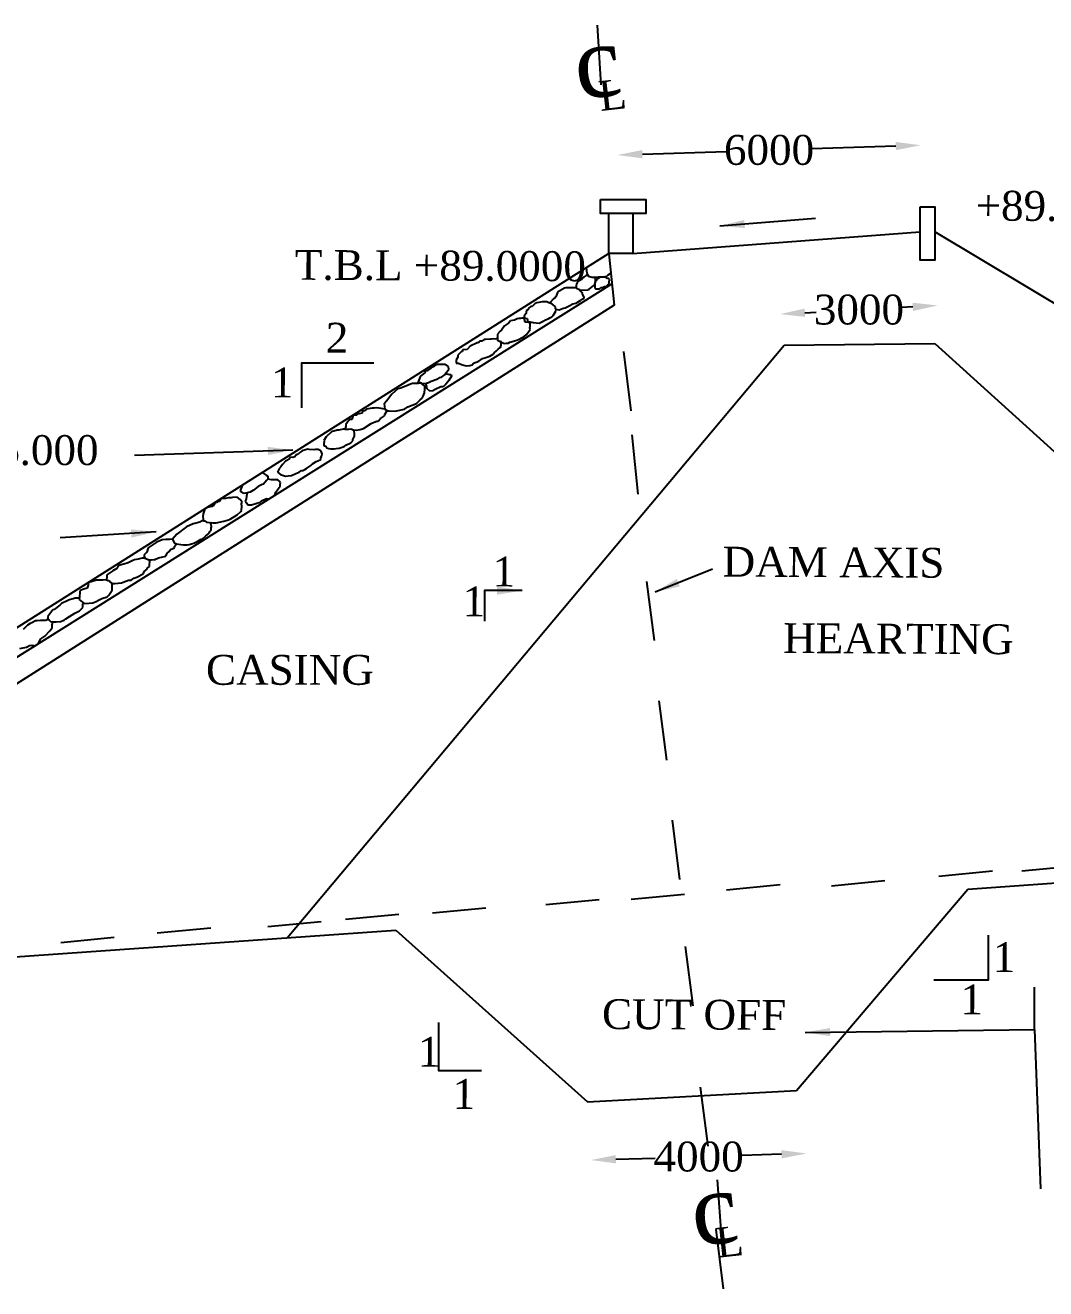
# Model space of a CAD drawing. Header units: millimetres. Extents: x 35 to 1436, y 32 to 1034.
# Drawn here: x 501.5 to 706.5, y 540.9 to 794.9 of the extents above; entities that cross this region are included whole.
import ezdxf

# ---------------------------------------------------------------- set-up
doc = ezdxf.new("R2010")
doc.units = ezdxf.units.MM
doc.header["$MEASUREMENT"] = 0
doc.header["$PDMODE"] = 66
doc.header["$PDSIZE"] = 170
doc.linetypes.add('ACAD_ISO03W100', pattern=[30, 12, -18])
for name, color, linetype in [('DIM', 5, 'Continuous'), ('DOT LINE', 3, 'ACAD_ISO03W100'), ('DWG. LINE', 1, 'Continuous'), ('HATCH', 2, 'Continuous'), ('RAILING', 4, 'Continuous'), ('TEXT', 7, 'Continuous')]:
    doc.layers.add(name, color=color, linetype=linetype)
doc.styles.get("Standard").update_dxf_attribs({"font": 'times.ttf', "height": 6})
doc.dimstyles.get("Standard").update_dxf_attribs({"dimtxt": 6, "dimasz": 5, "dimexe": 0.18, "dimexo": 0.0625, "dimgap": 0.09, "dimtad": 0, "dimtih": 1, "dimtoh": 1, "dimdec": 1, "dimzin": 0, "dimdsep": 46, "dimtxsty": 'Standard', "dimcen": 0.09, "dimse1": 1, "dimse2": 1, "dimclrd": 5, "dimclre": 5, "dimclrt": 4, "dimadec": 0, "dimazin": 0, "dimtfac": 1, "dimtdec": 1, "dimtofl": 0, "dimtmove": 0, "dimatfit": 3, "dimfxl": 0, "dimtolj": 1, "dimtzin": 0, "dimarcsym": 0})

# ---------------------------------------------------------------- blocks, each defined once
blk = doc.blocks.new('*D4')
at = {"layer": 'Defpoints', "color": 0}
for p in [(658.2, 574.26), (614.91, 572.95), (658.39, 568.09)]:
    blk.add_point(p, dxfattribs=at)
at = {"layer": 'DIM', "color": 5, "lineweight": -2}
for p, q in [((620.09, 566.94), (628.02, 567.18)), ((653.39, 567.94), (645.46, 567.7))]:
    blk.add_line(p, q, dxfattribs=at)
at = {"layer": 'DIM', "color": 5}
for points in [[(620.07, 567.77), (620.12, 566.11), (615.1, 566.79)], [(653.36, 568.78), (653.41, 567.11), (658.39, 568.09)]]:
    blk.add_solid(points, dxfattribs=at)
at = {"layer": 'DIM', "color": 4, "insert": (636.74, 567.44), "char_height": 6, "attachment_point": 5}
blk.add_mtext('\\A1;4000', dxfattribs=at)
blk = doc.blocks.new('*D5')
at = {"layer": 'Defpoints', "color": 0}
for p in [(681.34, 770.75), (681.54, 764.57), (620.64, 762.61)]:
    blk.add_point(p, dxfattribs=at)
at = {"layer": 'RAILING', "color": 5, "lineweight": -2}
for p, q in [((625.44, 768.95), (642.29, 769.49)), ((676.34, 770.59), (659.49, 770.05))]:
    blk.add_line(p, q, dxfattribs=at)
at = {"layer": 'RAILING', "color": 5}
for points in [[(625.41, 769.78), (625.47, 768.12), (620.44, 768.79)], [(676.31, 771.42), (676.37, 769.76), (681.34, 770.75)]]:
    blk.add_solid(points, dxfattribs=at)
at = {"layer": 'RAILING', "color": 4, "insert": (650.89, 769.77), "char_height": 6, "attachment_point": 5}
blk.add_mtext('\\A1;6000', dxfattribs=at)
blk = doc.blocks.new('*D6')
at = {"layer": 'Defpoints', "color": 0}
for p in [(653.09, 737.16), (684.77, 738.9), (684.79, 738.55)]:
    blk.add_point(p, dxfattribs=at)
at = {"layer": 'DIM', "color": 5, "lineweight": -2}
for p, q in [((658.1, 737.08), (660.33, 737.2)), ((679.8, 738.27), (677.56, 738.15))]:
    blk.add_line(p, q, dxfattribs=at)
at = {"layer": 'DIM', "color": 5}
for points in [[(679.75, 739.1), (679.84, 737.44), (684.79, 738.55)], [(658.05, 737.91), (658.14, 736.25), (653.1, 736.81)]]:
    blk.add_solid(points, dxfattribs=at)
at = {"layer": 'DIM', "color": 4, "insert": (668.95, 737.68), "char_height": 6, "attachment_point": 5}
blk.add_mtext('\\A1;3000', dxfattribs=at)

msp = doc.modelspace()

# ---------------------------------------------------------------- linework, layer by layer
at = {"layer": 'DIM'}
msp.add_line((704.25, 593.03), (704.25, 601.5), dxfattribs=at)
at = {"layer": 'DOT LINE'}
for p, q in [((616.34, 794.86), (617.8, 772.64)), ((623.21, 717.36), (620.54, 738.38)), ((623.3, 712.54), (624.58, 700.02)), ((627.85, 671.18), (625.18, 692.2)), ((630.33, 647.17), (627.67, 668.19)), ((632.98, 623.16), (630.31, 644.18)), ((685.02, 623.82), (695.77, 624.88)), ((701.67, 624.88), (712.42, 625.93)), ((663.43, 621.93), (674.18, 622.98)), ((623.17, 619.19), (633.92, 620.24)), ((642.35, 621.09), (653.1, 622.14)), ((583.27, 616.44), (594.02, 617.49)), ((606.04, 618.12), (616.79, 619.18)), ((635.62, 597.79), (632.95, 618.81)), ((550.18, 613.7), (560.93, 614.75)), ((565.78, 615.18), (576.53, 616.23)), ((527.98, 612.43), (538.73, 613.48)), ((508.59, 610.53), (519.34, 611.59)), ((638.66, 569.54), (635.99, 590.56)), ((641.77, 540.92), (639.11, 561.94)), ((640.44, 562.82), (641.77, 544.75))]:
    msp.add_line(p, q, dxfattribs=at)
at = {"layer": 'DWG. LINE'}
for p, q in [((623.52, 748.97), (681.24, 753.35)), ((841.12, 659.36), (684.22, 753.32)), ((391.62, 600), (619.31, 742.88)), ((554.07, 611.46), (653.96, 730.57)), ((653.96, 730.57), (684.2, 730.93)), ((684.2, 730.93), (785.99, 638.48)), ((690.83, 621.21), (892.42, 635.93)), ((656.38, 580.73), (690.83, 621.21)), ((391.62, 600), (575.92, 613)), ((575.92, 613), (614.42, 578.49)), ((614.42, 578.49), (656.38, 580.73))]:
    msp.add_line(p, q, dxfattribs=at)
at = {"layer": 'DWG. LINE', "color": 1}
msp.add_line((618.69, 748.91), (619.75, 738.61), dxfattribs=at)
at = {"layer": 'DWG. LINE'}
for points in [[(617.05, 759.85), (626.13, 759.85), (626.13, 757.06), (617.05, 757.06)], [(681.24, 758.37), (684.22, 758.37), (684.22, 747.67), (681.24, 747.67)]]:
    msp.add_lwpolyline(points, close=True, dxfattribs=at)
for points in [[(623.52, 757.06), (623.52, 748.97), (618.68, 748.97), (618.68, 757.06)], [(557, 718), (557, 727), (571.5, 727)], [(601.26, 681.23), (593.74, 681.23), (593.74, 675.12)], [(684, 603), (695, 603), (695, 612)], [(593.15, 584.73), (584.55, 584.73), (584.55, 594.44)]]:
    msp.add_lwpolyline(points, dxfattribs=at)
at = {"layer": 'HATCH'}
for p, q in [((613.73, 744.29), (613.53, 744.05)), ((614.18, 744.55), (613.73, 744.29)), ((614.12, 746.08), (614.29, 744.97)), ((614.44, 744.7), (614.18, 744.55)), ((614.21, 745.67), (614.21, 745.47)), ((614.21, 745.47), (614.21, 745.47)), ((614.29, 744.97), (614.29, 744.97)), ((614.29, 744.97), (614.59, 744.44)), ((614.59, 744.44), (614.59, 744.44)), ((614.59, 744.44), (615.37, 744.24)), ((615.37, 744.24), (615.37, 744.24)), ((615.37, 744.24), (615.95, 744.21)), ((615.88, 744.12), (615.83, 744.23)), ((615.83, 744.23), (615.83, 744.23)), ((615.92, 744.05), (615.88, 744.12)), ((615.95, 744.21), (616.41, 744.26)), ((616.41, 744.26), (617.32, 744.29)), ((616.99, 744.23), (616.59, 744.23)), ((616.86, 744.25), (616.7, 743.98)), ((617.36, 744.23), (616.99, 744.23)), ((617.32, 744.29), (617.87, 744.36)), ((617.32, 744.29), (617.32, 744.29)), ((617.54, 744.23), (617.36, 744.23)), ((617.85, 744.23), (617.54, 744.23)), ((618.14, 744.16), (617.85, 744.23)), ((617.87, 744.36), (618.32, 744.46)), ((618.43, 744), (618.14, 744.16)), ((618.32, 744.46), (618.6, 744.69)), ((618.32, 744.46), (618.32, 744.46)), ((618.6, 744.69), (619.09, 745.02)), ((618.6, 744.69), (618.6, 744.69)), ((618.6, 744.69), (618.6, 744.69)), ((619.09, 745.02), (619.09, 745.02)), ((609.78, 742.01), (608.36, 741.21)), ((610.05, 742.07), (609.78, 742.05)), ((609.78, 742.05), (609.78, 742.01)), ((610.36, 742.07), (610.05, 742.07)), ((610.58, 742.07), (610.36, 742.07)), ((610.89, 742.07), (610.58, 742.07)), ((611.18, 742.07), (610.89, 742.07)), ((611.33, 742.07), (611.18, 742.07)), ((612.11, 742.07), (611.33, 742.07)), ((612.2, 742.81), (612.13, 742.54)), ((612.13, 742.54), (612.13, 742.3)), ((612.13, 742.3), (612.2, 742.01)), ((612.35, 743.16), (612.2, 742.81)), ((612.2, 742.01), (612.78, 741.77)), ((612.51, 743.38), (612.35, 743.16)), ((613.04, 743.61), (612.51, 743.38)), ((612.78, 741.77), (612.97, 741.61)), ((613.13, 741.37), (612.84, 741.65)), ((612.97, 741.61), (613.09, 741.61)), ((613.15, 743.72), (613.04, 743.61)), ((613.09, 741.61), (614.53, 741.68)), ((613.37, 744.03), (613.15, 743.72)), ((613.53, 744.05), (613.37, 744.03)), ((614.53, 741.68), (614.57, 741.75)), ((614.57, 741.75), (614.72, 741.83)), ((614.72, 741.83), (615.43, 742.37)), ((615.43, 742.37), (615.68, 742.57)), ((615.68, 742.57), (615.9, 742.81)), ((615.9, 742.81), (616.01, 743.23)), ((615.92, 742.52), (615.9, 742.39)), ((615.9, 742.39), (615.9, 742.03)), ((615.9, 742.03), (616.01, 741.9)), ((615.99, 743.92), (615.92, 744.05)), ((616.23, 743.58), (615.92, 743.14)), ((615.92, 743.14), (615.92, 742.52)), ((615.99, 743.81), (615.99, 743.92)), ((616.01, 743.74), (615.99, 743.81)), ((616.01, 743.23), (616.01, 743.74)), ((616.01, 741.9), (616.1, 741.9)), ((616.1, 741.9), (616.68, 741.9)), ((616.25, 743.65), (616.23, 743.58)), ((616.45, 743.92), (616.25, 743.65)), ((616.56, 743.94), (616.45, 743.92)), ((616.7, 743.98), (616.56, 743.94)), ((616.68, 741.9), (616.74, 741.92)), ((616.74, 741.92), (616.87, 741.99)), ((616.87, 741.99), (617.12, 742.17)), ((617.12, 742.17), (617.45, 742.17)), ((617.45, 742.17), (617.83, 742.37)), ((617.83, 742.37), (617.92, 742.37)), ((617.92, 742.37), (618.2, 742.43)), ((618.2, 742.43), (618.27, 742.5)), ((618.27, 742.5), (618.43, 742.61)), ((618.56, 743.94), (618.43, 744)), ((618.43, 742.61), (618.51, 742.7)), ((618.51, 742.7), (618.67, 742.81)), ((618.67, 743.87), (618.56, 743.94)), ((618.82, 743.74), (618.67, 743.87)), ((618.67, 742.81), (618.78, 743.1)), ((618.78, 743.45), (618.85, 743.52)), ((618.78, 743.1), (618.78, 743.45)), ((618.85, 743.52), (618.82, 743.74)), ((604.22, 739.06), (603.89, 738.93)), ((604.66, 739.13), (604.22, 739.06)), ((604.22, 739.06), (604.22, 739.06)), ((604.95, 739.22), (604.66, 739.13)), ((605.28, 739.26), (604.95, 739.22)), ((604.95, 739.22), (604.95, 739.22)), ((605.64, 739.28), (605.28, 739.26)), ((605.88, 739.28), (605.64, 739.28)), ((605.64, 739.28), (605.64, 739.28)), ((606.26, 739.28), (605.88, 739.28)), ((605.88, 739.28), (605.88, 739.28)), ((606.63, 739.09), (606.26, 739.28)), ((606.26, 739.28), (606.26, 739.28)), ((606.88, 739.09), (606.63, 739.09)), ((606.63, 739.09), (606.63, 739.09)), ((607.59, 739.86), (606.88, 739.09)), ((606.88, 739.09), (607.08, 739.02)), ((607.08, 739.02), (607.85, 738.31)), ((607.76, 739.97), (607.59, 739.86)), ((608.05, 740.28), (607.76, 739.97)), ((608.36, 741.12), (608.05, 740.28)), ((608.36, 741.21), (608.36, 741.17)), ((608.36, 741.17), (608.36, 741.12)), ((611.49, 738.86), (612.08, 739.02)), ((612.08, 739.02), (612.35, 739.17)), ((612.35, 739.17), (612.88, 739.48)), ((612.88, 739.48), (613.02, 739.57)), ((613.02, 739.57), (613.1, 739.66)), ((613.1, 739.66), (613.75, 739.99)), ((613.15, 741.3), (613.13, 741.37)), ((613.24, 741.25), (613.15, 741.3)), ((613.3, 741.17), (613.24, 741.25)), ((613.41, 740.94), (613.3, 741.17)), ((613.44, 740.9), (613.41, 740.94)), ((613.75, 740.13), (613.44, 740.9)), ((613.75, 739.99), (613.75, 740.13)), ((602.09, 736.94), (601.69, 736.45)), ((601.69, 736.45), (601.69, 735.56)), ((602.4, 737.69), (602.09, 737.45)), ((602.09, 737.45), (602.09, 736.94)), ((602.09, 736.94), (602.09, 736.94)), ((602.62, 738.07), (602.4, 737.69)), ((603.02, 738.31), (602.62, 738.07)), ((602.62, 738.07), (602.62, 738.07)), ((603.31, 738.31), (603.02, 738.31)), ((603.02, 738.31), (603.02, 738.31)), ((603.89, 738.93), (603.31, 738.31)), ((603.89, 738.93), (603.89, 738.93)), ((607.23, 736.27), (607.5, 736.54)), ((607.5, 736.54), (607.87, 737.05)), ((607.5, 736.54), (607.5, 736.54)), ((607.85, 738.31), (607.9, 738.29)), ((607.87, 737.05), (608.05, 737.42)), ((607.9, 738.29), (607.9, 737.87)), ((607.9, 737.87), (607.98, 737.82)), ((607.98, 737.82), (608.69, 737.69)), ((608.1, 737.76), (607.98, 737.82)), ((608.05, 737.42), (608.12, 737.8)), ((608.05, 737.42), (608.05, 737.42)), ((608.12, 737.8), (608.1, 737.76)), ((608.1, 737.76), (608.1, 737.76)), ((608.69, 737.69), (609.36, 737.93)), ((609.36, 737.93), (609.62, 737.98)), ((609.62, 737.98), (609.91, 738.09)), ((609.91, 738.09), (610.73, 738.44)), ((610.73, 738.44), (611.49, 738.86)), ((597.76, 734.45), (597.12, 733.58)), ((598.52, 734.96), (597.76, 734.45)), ((597.76, 734.45), (597.76, 734.45)), ((598.94, 735.44), (598.52, 734.96)), ((598.52, 734.96), (598.52, 734.96)), ((599.73, 735.62), (598.94, 735.44)), ((600.31, 735.89), (599.73, 735.62)), ((599.73, 735.62), (599.73, 735.62)), ((600.64, 735.91), (600.31, 735.89)), ((600.93, 735.95), (600.64, 735.91)), ((600.64, 735.91), (600.64, 735.91)), ((601.22, 735.98), (600.93, 735.95)), ((601.46, 736.01), (601.22, 735.98)), ((601.22, 735.98), (601.22, 735.98)), ((601.69, 736.01), (601.46, 736.01)), ((601.69, 736.01), (601.69, 736.01)), ((602.37, 735.84), (601.69, 736.01)), ((601.69, 735.56), (601.69, 735.56)), ((601.69, 735.56), (601.69, 735.56)), ((601.69, 735.56), (601.87, 735.25)), ((601.87, 735.25), (602.51, 735.21)), ((602.51, 735.21), (602.37, 735.84)), ((602.37, 735.84), (602.37, 735.84)), ((602.51, 735.21), (602.51, 735.21)), ((602.51, 735.21), (603.22, 735.17)), ((602.87, 735.19), (602.51, 735.21)), ((602.86, 734.03), (602.88, 734.36)), ((602.88, 733.74), (602.86, 734.03)), ((602.86, 734.03), (602.86, 734.03)), ((602.88, 734.71), (602.87, 735.19)), ((602.87, 735.19), (602.87, 735.19)), ((602.88, 734.36), (602.88, 734.71)), ((602.88, 734.71), (602.88, 734.71)), ((602.88, 734.36), (602.88, 734.36)), ((603.22, 735.17), (603.49, 735.14)), ((603.49, 735.14), (604.73, 734.99)), ((604.73, 734.99), (605.5, 735.39)), ((604.73, 734.99), (604.73, 734.99)), ((605.5, 735.39), (605.95, 735.63)), ((605.5, 735.39), (605.5, 735.39)), ((605.95, 735.63), (606.5, 735.83)), ((606.5, 735.83), (606.88, 736.03)), ((606.5, 735.83), (606.5, 735.83)), ((606.88, 736.03), (607.23, 736.27)), ((607.23, 736.27), (607.23, 736.27)), ((592.81, 731.4), (592.52, 731.07)), ((593.19, 731.4), (592.81, 731.4)), ((593.65, 731.69), (593.19, 731.4)), ((593.19, 731.4), (593.19, 731.4)), ((593.92, 731.69), (593.65, 731.69)), ((593.65, 731.69), (593.65, 731.69)), ((594.92, 731.8), (593.92, 731.69)), ((595.16, 731.8), (594.92, 731.8)), ((594.92, 731.8), (594.92, 731.8)), ((594.92, 731.8), (594.92, 731.8)), ((595.6, 731.83), (595.16, 731.8)), ((595.91, 731.8), (595.6, 731.83)), ((595.6, 731.83), (595.6, 731.83)), ((596.32, 731.88), (595.91, 731.8)), ((595.91, 731.8), (595.91, 731.8)), ((596.85, 733.41), (596.32, 732.79)), ((596.32, 732.79), (596.32, 732.19)), ((596.32, 732.19), (596.32, 731.88)), ((596.32, 731.88), (596.32, 731.88)), ((596.32, 731.88), (596.32, 731.48)), ((596.32, 731.88), (596.32, 731.88)), ((596.32, 731.88), (596.32, 731.88)), ((596.32, 731.48), (596.32, 731.48)), ((596.32, 731.48), (596.59, 731.44)), ((596.59, 731.44), (596.59, 731.44)), ((596.59, 731.44), (597.27, 731.13)), ((597.12, 733.58), (596.85, 733.41)), ((597.12, 733.58), (597.12, 733.58)), ((599.09, 731.26), (599.73, 731.44)), ((599.73, 731.44), (600.22, 731.59)), ((599.73, 731.44), (599.73, 731.44)), ((600.22, 731.59), (600.58, 731.7)), ((600.58, 731.7), (601.29, 732.14)), ((600.58, 731.7), (600.58, 731.7)), ((601.29, 732.14), (601.68, 732.34)), ((601.29, 732.14), (601.29, 732.14)), ((601.68, 732.34), (602.08, 732.63)), ((602.08, 732.63), (602.35, 732.96)), ((602.08, 732.63), (602.08, 732.63)), ((602.08, 732.63), (602.08, 732.63)), ((602.35, 732.96), (602.59, 733.27)), ((602.59, 733.27), (602.88, 733.74)), ((602.59, 733.27), (602.59, 733.27)), ((602.88, 733.74), (602.88, 733.74)), ((589.09, 729.3), (588.34, 728.57)), ((589.33, 729.3), (589.09, 729.3)), ((590.24, 729.68), (589.33, 729.61)), ((589.33, 729.61), (589.33, 729.3)), ((590.84, 730.34), (590.24, 729.68)), ((590.24, 729.68), (590.24, 729.68)), ((590.24, 729.68), (590.24, 729.68)), ((592.28, 731.03), (590.84, 730.34)), ((590.84, 730.34), (590.84, 730.34)), ((590.84, 730.34), (590.84, 730.34)), ((592.52, 731.07), (592.28, 731.03)), ((592.52, 731.07), (592.52, 731.07)), ((595.45, 728.79), (595.69, 729.04)), ((595.69, 729.04), (596.11, 729.41)), ((595.69, 729.04), (595.69, 729.04)), ((596.11, 729.41), (596.45, 729.74)), ((596.45, 729.74), (596.87, 730.08)), ((596.45, 729.74), (596.45, 729.74)), ((596.87, 730.08), (597.09, 730.43)), ((597.1, 731.21), (596.93, 731.28)), ((597.09, 730.7), (597.1, 731.21)), ((597.09, 730.43), (597.09, 730.7)), ((597.1, 731.21), (597.1, 731.21)), ((597.27, 731.13), (597.27, 731.13)), ((597.27, 731.13), (597.56, 730.99)), ((597.56, 730.99), (597.83, 730.93)), ((597.83, 730.93), (598.12, 730.95)), ((598.12, 730.95), (598.12, 730.95)), ((598.12, 730.95), (598.45, 730.95)), ((598.45, 730.95), (598.8, 731.15)), ((598.8, 731.15), (599.09, 731.26)), ((583.96, 726.61), (583.39, 726.19)), ((584.21, 726.68), (583.96, 726.61)), ((583.96, 726.61), (583.96, 726.61)), ((584.63, 726.68), (584.21, 726.68)), ((585, 726.68), (584.63, 726.68)), ((585.27, 726.68), (585, 726.68)), ((585, 726.68), (585, 726.68)), ((585.76, 726.66), (585.27, 726.68)), ((586.35, 726.33), (585.76, 726.66)), ((586.49, 726.19), (586.35, 726.33)), ((586.35, 726.33), (586.35, 726.33)), ((588.34, 728.13), (588.05, 727.62)), ((588.05, 727.62), (588.05, 726.93)), ((588.05, 726.93), (588.05, 726.93)), ((588.05, 726.93), (588.51, 726.93)), ((588.34, 728.57), (588.34, 728.13)), ((588.51, 726.93), (588.51, 726.93)), ((588.51, 726.93), (589.11, 726.67)), ((589.11, 726.67), (590.06, 726.4)), ((590.06, 726.4), (590.75, 726.49)), ((590.75, 726.49), (591.22, 726.64)), ((591.22, 726.64), (591.53, 726.93)), ((591.53, 726.93), (592.57, 727.35)), ((591.53, 726.93), (591.53, 726.93)), ((592.57, 727.35), (593.34, 727.91)), ((592.57, 727.35), (592.57, 727.35)), ((592.57, 727.35), (592.57, 727.35)), ((593.34, 727.91), (593.79, 728.02)), ((593.79, 728.02), (594.81, 728.35)), ((594.81, 728.35), (595.45, 728.79)), ((594.81, 728.35), (594.81, 728.35)), ((580.77, 724.27), (580.37, 723.16)), ((581.85, 725.13), (580.77, 724.27)), ((582.08, 725.33), (581.62, 725.53)), ((581.62, 725.53), (581.85, 725.13)), ((582.94, 725.95), (582.08, 725.33)), ((582.08, 725.33), (582.08, 725.33)), ((583.39, 726.19), (582.94, 725.95)), ((582.94, 725.95), (582.94, 725.95)), ((583.01, 723.32), (584.32, 723.8)), ((584.32, 723.8), (584.74, 724.05)), ((584.74, 724.05), (585.11, 724.11)), ((585.11, 724.11), (585.82, 724.69)), ((585.82, 724.69), (586.04, 725.04)), ((585.82, 724.69), (585.82, 724.69)), ((585.93, 724.87), (586.44, 724.73)), ((586.04, 725.04), (586.53, 725.73)), ((586.44, 724.73), (586.69, 724.69)), ((586.53, 725.73), (586.49, 726.19)), ((586.53, 725.73), (586.53, 725.73)), ((587.11, 724.31), (586.53, 723.49)), ((586.69, 724.69), (587.02, 724.64)), ((587.02, 724.64), (587.02, 724.64)), ((587.02, 724.64), (587.11, 724.31)), ((587.11, 724.31), (587.11, 724.31)), ((576.33, 721.76), (575.09, 720.7)), ((576.93, 721.93), (576.33, 721.76)), ((576.33, 721.76), (576.33, 721.76)), ((578.41, 722.51), (576.93, 721.93)), ((576.93, 721.93), (576.93, 721.93)), ((578.83, 722.75), (578.41, 722.51)), ((578.41, 722.51), (578.41, 722.51)), ((579.26, 722.84), (578.83, 722.75)), ((579.79, 722.86), (579.26, 722.84)), ((580.19, 722.86), (579.79, 722.86)), ((580.45, 722.85), (580.19, 722.86)), ((580.37, 723.16), (580.38, 723.18)), ((580.37, 723.16), (580.37, 723.16)), ((580.38, 723.18), (580.81, 723.05)), ((580.98, 722.95), (580.45, 722.85)), ((580.81, 723.05), (581.15, 722.85)), ((581.72, 722.36), (580.98, 722.95)), ((581.15, 722.85), (582.08, 722.94)), ((581.69, 721.01), (581.72, 721.71)), ((581.72, 721.98), (581.72, 722.36)), ((581.72, 721.71), (581.72, 721.98)), ((581.99, 722.47), (582.08, 722.94)), ((582.14, 722.23), (581.99, 722.47)), ((581.99, 722.47), (581.99, 722.47)), ((582.08, 722.94), (582.45, 723.05)), ((582.14, 721.88), (582.14, 722.23)), ((582.74, 721.35), (582.14, 721.88)), ((582.45, 723.05), (582.76, 723.18)), ((583.34, 721.41), (582.74, 721.35)), ((582.74, 721.35), (582.74, 721.35)), ((582.76, 723.18), (583.01, 723.32)), ((583.78, 721.66), (583.34, 721.41)), ((584.96, 722.19), (583.78, 721.66)), ((583.78, 721.66), (583.78, 721.66)), ((585.42, 722.19), (584.96, 722.19)), ((584.96, 722.19), (584.96, 722.19)), ((585.98, 722.7), (585.42, 722.19)), ((586.44, 723.25), (585.98, 722.7)), ((586.53, 723.49), (586.44, 723.25)), ((574.05, 719.32), (573.58, 718.75)), ((573.58, 718.75), (573.63, 718.24)), ((575.09, 720.7), (574.05, 719.32)), ((575.09, 720.7), (575.09, 720.7)), ((578.3, 718.19), (580.05, 718.86)), ((580.05, 718.86), (580.78, 719.59)), ((580.78, 719.59), (581.18, 719.9)), ((581.18, 719.9), (581.38, 720.3)), ((581.38, 720.3), (581.69, 721.01)), ((581.69, 721.01), (581.69, 721.01)), ((567.34, 716.5), (567.06, 715.64)), ((567.79, 716.48), (567.34, 716.5)), ((568.08, 716.48), (567.79, 716.48)), ((568.54, 716.76), (568.08, 716.76)), ((568.08, 716.76), (568.08, 716.48)), ((569.14, 716.9), (568.54, 716.76)), ((569.61, 717.36), (569.14, 717.21)), ((569.14, 717.21), (569.14, 716.9)), ((570.03, 717.69), (569.61, 717.36)), ((569.61, 717.36), (569.61, 717.36)), ((570.78, 717.85), (570.03, 717.69)), ((571.18, 717.89), (570.78, 717.85)), ((570.78, 717.85), (570.78, 717.85)), ((571.53, 717.89), (571.18, 717.89)), ((572.04, 717.96), (571.53, 717.89)), ((572.55, 717.92), (572.04, 717.96)), ((573.72, 717.68), (572.55, 717.92)), ((572.55, 717.92), (572.55, 717.92)), ((572.8, 715.83), (573.64, 716.37)), ((573.63, 718.24), (573.72, 717.68)), ((573.64, 716.37), (573.71, 716.61)), ((573.64, 716.37), (573.64, 716.37)), ((573.71, 716.61), (574.18, 717.42)), ((573.72, 717.68), (573.72, 717.68)), ((573.72, 717.68), (574.25, 717.37)), ((574.25, 717.37), (574.56, 717.35)), ((574.56, 717.35), (575.8, 717.33)), ((575.8, 717.33), (576.04, 717.37)), ((576.04, 717.37), (577.64, 717.73)), ((576.04, 717.37), (576.04, 717.37)), ((576.04, 717.37), (576.04, 717.37)), ((577.64, 717.73), (578.3, 718.19)), ((577.64, 717.73), (577.64, 717.73)), ((565.3, 713.66), (564.48, 713.5)), ((565.68, 713.69), (565.3, 713.66)), ((565.86, 714.2), (565.68, 713.69)), ((565.68, 713.69), (566.44, 713.69)), ((566.57, 715.64), (565.86, 714.62)), ((565.86, 714.62), (565.86, 714.62)), ((565.86, 714.62), (565.86, 714.2)), ((565.86, 714.2), (565.86, 714.2)), ((566.44, 713.69), (566.88, 713.78)), ((567.06, 715.64), (566.57, 715.64)), ((566.88, 713.78), (567.43, 713.55)), ((567.99, 713.51), (568.76, 713.64)), ((568.76, 713.64), (569.41, 713.8)), ((569.41, 713.8), (570.96, 714.82)), ((569.41, 713.8), (569.41, 713.8)), ((570.96, 714.82), (571.25, 714.97)), ((571.25, 714.97), (572.07, 715.28)), ((572.07, 715.28), (572.33, 715.28)), ((572.33, 715.28), (572.8, 715.83)), ((561.49, 711.18), (561.42, 710.75)), ((561.91, 712.11), (561.44, 711.42)), ((561.44, 711.42), (561.49, 711.18)), ((561.49, 711.18), (561.49, 711.18)), ((562.95, 713.12), (561.91, 712.11)), ((564.15, 713.46), (562.95, 713.12)), ((562.95, 713.12), (562.95, 713.12)), ((564.48, 713.5), (564.15, 713.46)), ((564.48, 713.5), (564.48, 713.5)), ((566.9, 710.93), (567.25, 711.35)), ((567.25, 711.6), (567.63, 712.3)), ((567.25, 711.35), (567.25, 711.6)), ((567.25, 711.35), (567.25, 711.35)), ((567.43, 713.55), (567.99, 713.51)), ((567.54, 713.26), (567.43, 713.55)), ((567.43, 713.55), (567.43, 713.55)), ((567.63, 712.79), (567.54, 713.26)), ((567.54, 713.26), (567.54, 713.26)), ((567.63, 712.3), (567.63, 712.79)), ((567.63, 712.79), (567.63, 712.79)), ((555.96, 708.6), (555.63, 708.14)), ((556.19, 708.6), (555.96, 708.6)), ((556.61, 708.98), (556.19, 708.6)), ((557.03, 709.29), (556.61, 708.98)), ((557.32, 709.42), (557.03, 709.29)), ((558.23, 709.64), (557.32, 709.42)), ((557.32, 709.42), (557.32, 709.42)), ((558.49, 709.62), (558.23, 709.64)), ((559.42, 709.55), (558.49, 709.62)), ((558.49, 709.62), (558.49, 709.62)), ((559.75, 709.58), (559.42, 709.55)), ((560.15, 709.58), (559.75, 709.58)), ((560.31, 709.58), (560.15, 709.58)), ((560.71, 709.4), (560.31, 709.58)), ((560.31, 709.58), (560.31, 709.58)), ((560.97, 709.07), (560.71, 709.4)), ((560.71, 709.4), (560.71, 709.4)), ((561.08, 708.73), (560.97, 709.07)), ((560.97, 709.07), (560.97, 709.07)), ((561.02, 708.31), (561.08, 708.73)), ((561.08, 708.73), (561.08, 708.73)), ((561.42, 710.75), (561.46, 710.36)), ((561.46, 710.36), (561.75, 710.36)), ((561.75, 710.36), (561.95, 709.91)), ((561.95, 709.91), (562.46, 709.8)), ((562.46, 709.8), (562.86, 709.76)), ((562.86, 709.76), (562.86, 709.76)), ((562.86, 709.76), (563.53, 709.76)), ((563.53, 709.76), (563.95, 709.8)), ((563.95, 709.8), (564.5, 709.89)), ((564.5, 709.89), (565.52, 710.2)), ((565.52, 710.2), (565.83, 710.44)), ((565.52, 710.2), (565.52, 710.2)), ((565.83, 710.44), (566.9, 710.93)), ((552.8, 706.12), (552.55, 705.83)), ((553.13, 706.56), (552.8, 706.12)), ((552.8, 706.12), (552.8, 706.12)), ((553.73, 707.25), (553.13, 706.56)), ((554.04, 707.36), (553.73, 707.25)), ((554.48, 707.65), (554.04, 707.36)), ((554.75, 708.03), (554.48, 707.65)), ((555.21, 708), (554.75, 708.03)), ((554.75, 708.03), (554.75, 708.03)), ((554.75, 708.03), (554.75, 708.03)), ((555.63, 708.14), (555.21, 708)), ((555.21, 708), (555.21, 708)), ((555.63, 708.14), (555.63, 708.14)), ((557.98, 705.77), (558.8, 706.39)), ((558.8, 706.39), (559.18, 706.72)), ((558.8, 706.39), (558.8, 706.39)), ((558.8, 706.39), (558.8, 706.39)), ((559.18, 706.72), (559.93, 707.16)), ((559.93, 707.16), (560.26, 707.29)), ((559.93, 707.16), (559.93, 707.16)), ((560.26, 707.29), (560.82, 707.58)), ((560.82, 707.96), (561.02, 708.31)), ((560.82, 707.58), (560.82, 707.96)), ((560.82, 707.96), (560.82, 707.96)), ((561.02, 708.31), (561.02, 708.31)), ((548.88, 704.83), (549.07, 704.95)), ((549.07, 704.95), (549.44, 704.69)), ((549.44, 704.69), (549.44, 704.69)), ((549.44, 704.69), (549.89, 704.45)), ((549.89, 704.45), (549.89, 704.45)), ((549.89, 704.45), (550.17, 704.25)), ((550.17, 703.61), (549.95, 703.34)), ((550.17, 704.25), (550.17, 704.25)), ((550.17, 704.25), (550.17, 703.94)), ((550.17, 703.94), (550.17, 703.61)), ((550.92, 703.5), (550.17, 703.61)), ((551.5, 703.52), (550.92, 703.5)), ((552.23, 703.5), (551.5, 703.52)), ((551.5, 703.52), (551.5, 703.52)), ((552.55, 705.83), (552.11, 705.06)), ((552.11, 705.06), (552.11, 705.06)), ((552.11, 705.06), (552.75, 704.59)), ((552.67, 703.12), (552.23, 703.5)), ((552.23, 703.5), (552.23, 703.5)), ((552.75, 704.59), (552.75, 704.59)), ((552.75, 704.59), (553.31, 704.37)), ((553.31, 704.37), (553.75, 704.22)), ((553.75, 704.22), (554.26, 704.28)), ((553.75, 704.22), (553.75, 704.22)), ((554.26, 704.28), (554.92, 704.35)), ((554.92, 704.35), (555.81, 704.77)), ((554.92, 704.35), (554.92, 704.35)), ((555.81, 704.77), (556.5, 705.04)), ((555.81, 704.77), (555.81, 704.77)), ((556.5, 705.04), (556.94, 705.39)), ((556.94, 705.39), (557.21, 705.39)), ((557.21, 705.39), (557.63, 705.59)), ((557.63, 705.59), (557.98, 705.77)), ((544.77, 701.5), (545.15, 702.47)), ((544.77, 701.11), (544.77, 701.5)), ((545.36, 700.73), (544.77, 701.11)), ((544.77, 701.11), (544.77, 701.11)), ((546.65, 701.02), (545.36, 700.73)), ((546.28, 700.93), (546.01, 700.87)), ((547.29, 701.42), (546.65, 701.02)), ((546.65, 701.02), (546.65, 701.02)), ((548.22, 702.15), (547.29, 701.42)), ((549.04, 702.59), (548.22, 702.15)), ((548.22, 702.15), (548.22, 702.15)), ((549.29, 702.66), (549.04, 702.59)), ((549.95, 703.34), (549.29, 702.66)), ((551.62, 700.4), (551.79, 700.99)), ((551.79, 700.99), (552.25, 701.7)), ((552.25, 701.7), (552.48, 701.99)), ((552.48, 701.99), (552.7, 702.25)), ((552.76, 702.88), (552.67, 703.12)), ((552.7, 702.63), (552.76, 702.88)), ((552.7, 702.25), (552.7, 702.63)), ((539.58, 698.94), (539.26, 698.32)), ((539.95, 698.86), (539.58, 698.94)), ((540.19, 699.16), (539.95, 698.86)), ((540.45, 699.16), (540.19, 699.16)), ((540.66, 699.63), (540.45, 699.16)), ((540.79, 699.71), (540.66, 699.63)), ((540.89, 699.78), (540.79, 699.71)), ((541.51, 699.77), (540.89, 699.78)), ((541.71, 699.77), (541.51, 699.77)), ((542.29, 699.86), (541.71, 699.77)), ((541.71, 699.77), (541.71, 699.77)), ((542.81, 699.86), (542.29, 699.86)), ((543.08, 699.94), (542.81, 699.86)), ((542.81, 699.86), (542.81, 699.86)), ((544.01, 700.01), (543.08, 699.94)), ((544.61, 699.57), (544.01, 700.01)), ((544.01, 700.01), (544.01, 700.01)), ((545.03, 699.04), (544.61, 699.57)), ((544.91, 698.66), (545.03, 699.04)), ((544.98, 698.21), (544.91, 698.66)), ((545.87, 699.62), (545.63, 699.22)), ((545.63, 699.22), (545.63, 699.22)), ((545.63, 699.22), (545.89, 698.89)), ((545.92, 700.22), (545.87, 699.62)), ((545.87, 699.62), (545.87, 699.62)), ((545.89, 698.89), (545.89, 698.89)), ((545.89, 698.89), (546.14, 698.45)), ((546.01, 700.87), (545.92, 700.22)), ((546.14, 698.45), (546.94, 698.47)), ((546.94, 698.47), (548.64, 698.98)), ((546.94, 698.47), (546.94, 698.47)), ((546.94, 698.47), (546.94, 698.47)), ((548.64, 698.98), (548.95, 699.26)), ((548.64, 698.98), (548.64, 698.98)), ((548.95, 699.26), (549.95, 699.73)), ((549.95, 699.73), (550.52, 699.71)), ((550.52, 699.71), (550.8, 699.88)), ((550.8, 699.88), (551.62, 700.4)), ((537.21, 696.69), (537.16, 696.06)), ((537.16, 696.06), (537.29, 695.29)), ((537.53, 697.65), (537.21, 696.69)), ((537.21, 696.69), (537.21, 696.69)), ((537.61, 697.7), (537.53, 697.65)), ((538, 697.95), (537.61, 697.7)), ((538.97, 698.15), (538, 697.95)), ((538, 697.95), (538, 697.95)), ((539.26, 698.32), (538.97, 698.15)), ((539.26, 698.32), (539.26, 698.32)), ((542.65, 695.6), (544.04, 696.44)), ((544.04, 696.44), (544.78, 697.14)), ((544.04, 696.44), (544.04, 696.44)), ((544.78, 697.14), (544.88, 697.36)), ((544.88, 697.36), (544.98, 698.21)), ((533.6, 693.86), (531.91, 692.58)), ((533.86, 694.05), (533.6, 693.86)), ((535.18, 694.65), (533.86, 694.05)), ((535.5, 694.7), (535.18, 694.65)), ((536.51, 695.02), (535.5, 694.7)), ((536.98, 695.29), (536.51, 695.02)), ((537.29, 695.29), (536.98, 695.29)), ((537.29, 695.29), (537.55, 695.29)), ((537.55, 695.29), (537.84, 694.98)), ((537.84, 694.98), (539.14, 694.84)), ((538.79, 694.51), (538.49, 694.91)), ((538.49, 694.91), (538.49, 694.91)), ((538.62, 693.16), (538.81, 693.35)), ((538.88, 694.07), (538.79, 694.51)), ((538.79, 694.51), (538.79, 694.51)), ((538.81, 693.84), (538.88, 694.07)), ((538.81, 693.65), (538.81, 693.84)), ((538.81, 693.35), (538.81, 693.65)), ((538.88, 694.07), (538.88, 694.07)), ((538.88, 694.07), (538.88, 694.07)), ((539.14, 694.84), (539.14, 694.84)), ((539.14, 694.84), (539.78, 694.84)), ((539.78, 694.84), (541.35, 695.19)), ((539.78, 694.84), (539.78, 694.84)), ((541.35, 695.19), (542.31, 695.44)), ((542.31, 695.44), (542.65, 695.6)), ((527.77, 690.91), (526.93, 690.35)), ((528.03, 691.05), (527.77, 690.91)), ((527.77, 690.91), (527.77, 690.91)), ((528.96, 691.42), (528.03, 691.05)), ((529.67, 691.54), (528.96, 691.42)), ((528.96, 691.42), (528.96, 691.42)), ((530.09, 691.54), (529.67, 691.54)), ((530.43, 691.54), (530.09, 691.54)), ((531.07, 691.57), (530.43, 691.54)), ((530.43, 691.54), (530.43, 691.54)), ((531.91, 692.58), (531.07, 691.57)), ((531.07, 691.57), (531.39, 690.81)), ((531.39, 690.81), (531.39, 690.81)), ((531.39, 690.81), (531.82, 690.66)), ((531.91, 692.58), (531.91, 692.58)), ((534.42, 690.49), (535.35, 690.78)), ((535.35, 690.78), (536.1, 691.17)), ((536.1, 691.17), (536.8, 691.6)), ((536.1, 691.17), (536.1, 691.17)), ((536.8, 691.6), (536.99, 691.6)), ((536.99, 691.6), (537.71, 692.23)), ((537.71, 692.23), (538.36, 692.7)), ((538.36, 692.7), (538.62, 693.16)), ((538.36, 692.7), (538.36, 692.7)), ((525.86, 688.98), (525.29, 688.36)), ((525.29, 688.36), (525.46, 687.73)), ((526.13, 689.8), (525.86, 688.98)), ((526.93, 690.35), (526.13, 689.8)), ((526.13, 689.8), (526.13, 689.8)), ((526.93, 690.35), (526.93, 690.35)), ((526.93, 690.35), (526.93, 690.35)), ((529.71, 688.14), (529.97, 688.74)), ((529.97, 688.74), (530.34, 689.1)), ((529.97, 688.74), (529.97, 688.74)), ((530.34, 689.1), (530.67, 689.47)), ((530.67, 689.47), (531.47, 689.8)), ((530.67, 689.47), (530.67, 689.47)), ((531.47, 690.11), (531.82, 690.66)), ((531.47, 689.8), (531.47, 690.11)), ((531.47, 689.8), (531.47, 689.8)), ((531.47, 689.8), (531.47, 689.8)), ((531.82, 690.66), (532.73, 690.51)), ((532.73, 690.51), (533.24, 690.46)), ((533.24, 690.46), (533.96, 690.46)), ((533.96, 690.46), (534.42, 690.49)), ((519.85, 685.68), (519.04, 685.2)), ((520.1, 686.2), (519.85, 685.68)), ((520.9, 686.51), (520.1, 686.2)), ((520.1, 686.2), (520.1, 686.2)), ((521.27, 686.55), (520.9, 686.51)), ((520.9, 686.51), (520.9, 686.51)), ((522.1, 686.8), (521.27, 686.55)), ((522.4, 686.92), (522.1, 686.8)), ((523.06, 687.32), (522.4, 686.92)), ((523.38, 687.4), (523.06, 687.32)), ((524.13, 687.55), (523.38, 687.4)), ((523.38, 687.4), (523.38, 687.4)), ((524.44, 687.59), (524.13, 687.55)), ((524.96, 687.73), (524.44, 687.59)), ((525.46, 687.73), (524.96, 687.73)), ((525.46, 687.73), (526.35, 687.39)), ((525.96, 685.76), (526.4, 686.05)), ((525.96, 685.53), (525.96, 685.76)), ((525.96, 685.76), (525.96, 685.76)), ((526.35, 687.39), (526.35, 687.39)), ((526.35, 687.39), (526.83, 687.39)), ((526.5, 687.09), (526.35, 687.39)), ((526.4, 686.05), (526.44, 686.43)), ((526.44, 686.43), (526.5, 687.09)), ((526.44, 686.43), (526.44, 686.43)), ((526.5, 687.09), (526.5, 687.09)), ((526.83, 687.39), (527.29, 687.47)), ((527.29, 687.47), (527.48, 687.51)), ((527.48, 687.51), (528.24, 687.85)), ((527.48, 687.51), (527.48, 687.51)), ((528.24, 687.85), (529.71, 688.14)), ((515.78, 683.33), (514.05, 682.81)), ((516.16, 683.36), (515.78, 683.33)), ((515.78, 683.33), (515.78, 683.33)), ((516.59, 683.36), (516.16, 683.36)), ((517.03, 683.36), (516.59, 683.36)), ((517.75, 683.39), (517.03, 683.36)), ((517.03, 683.36), (517.03, 683.36)), ((517.83, 684.01), (517.75, 683.39)), ((517.75, 683.39), (517.75, 683.39)), ((517.75, 683.39), (518.02, 683.3)), ((517.75, 683.39), (517.75, 683.39)), ((519.04, 685.2), (517.83, 684.41)), ((517.83, 684.41), (517.83, 684.41)), ((517.83, 684.41), (517.83, 684.41)), ((517.83, 684.41), (517.83, 684.01)), ((517.83, 684.01), (517.83, 684.01)), ((518.02, 683.3), (518.29, 683.3)), ((518.29, 683.3), (518.56, 682.91)), ((519.04, 685.2), (519.04, 685.2)), ((521.1, 682.95), (522.19, 683.32)), ((522.19, 683.32), (522.71, 683.32)), ((522.71, 683.32), (523.27, 683.72)), ((523.27, 683.72), (523.85, 683.93)), ((523.85, 683.93), (524.25, 684.16)), ((524.25, 684.16), (525.19, 684.68)), ((525.19, 684.68), (525.38, 685.07)), ((525.19, 684.68), (525.19, 684.68)), ((525.38, 685.07), (525.96, 685.53)), ((512.45, 681), (512.34, 679.92)), ((512.51, 681.23), (512.45, 681)), ((513.2, 681.54), (512.51, 681.23)), ((512.51, 681.23), (512.51, 681.23)), ((513.89, 681.71), (513.2, 681.54)), ((514.13, 682.56), (513.89, 681.71)), ((513.89, 681.71), (513.89, 681.71)), ((514.05, 682.81), (514.13, 682.56)), ((518.26, 680.3), (518.93, 681.32)), ((518.56, 682.91), (518.56, 682.91)), ((518.56, 682.91), (519.08, 682.64)), ((518.89, 681.57), (518.91, 681.81)), ((518.93, 681.32), (518.89, 681.57)), ((518.91, 681.81), (518.93, 682.19)), ((518.93, 682.64), (518.96, 682.7)), ((518.93, 682.19), (518.93, 682.64)), ((518.93, 682.19), (518.93, 682.19)), ((518.93, 681.32), (518.93, 681.32)), ((519.08, 682.64), (519.48, 682.64)), ((519.48, 682.64), (520.81, 682.8)), ((520.81, 682.8), (521.1, 682.95)), ((508.4, 678.33), (507.27, 677.46)), ((508.71, 678.62), (508.4, 678.33)), ((509.86, 679.19), (508.71, 678.62)), ((510.09, 679.31), (509.86, 679.19)), ((511.05, 679.6), (510.09, 679.31)), ((511.5, 679.73), (511.05, 679.6)), ((512.08, 679.7), (511.5, 679.73)), ((512.32, 679.68), (512.08, 679.7)), ((512.34, 679.92), (512.3, 679.44)), ((512.3, 679.44), (513.28, 678.63)), ((512.34, 679.92), (512.34, 679.92)), ((513, 677.85), (513.05, 678.12)), ((513.01, 678.61), (513.13, 678.76)), ((513.05, 678.12), (513.01, 678.61)), ((513.05, 678.12), (513.05, 678.12)), ((513.28, 678.63), (514.28, 678.71)), ((513.28, 678.63), (513.28, 678.63)), ((514.28, 678.71), (515.03, 678.75)), ((515.03, 678.75), (515.68, 679.05)), ((515.68, 679.05), (516.14, 679.3)), ((516.14, 679.3), (516.82, 679.63)), ((516.82, 679.63), (517.89, 679.98)), ((517.89, 679.98), (518.26, 680.3)), ((518.26, 680.3), (518.26, 680.3)), ((507.02, 677.35), (506.02, 676.04)), ((506.02, 676.04), (506.02, 675.63)), ((506.02, 675.63), (506.02, 675.63)), ((506.02, 675.63), (506.5, 675.06)), ((507.27, 677.46), (507.02, 677.35)), ((509.25, 675.31), (509.61, 675.54)), ((509.61, 675.54), (510.32, 676.04)), ((509.61, 675.54), (509.61, 675.54)), ((510.32, 676.04), (511.42, 676.73)), ((511.42, 676.73), (512.34, 677.17)), ((512.34, 677.17), (512.73, 677.56)), ((512.34, 677.17), (512.34, 677.17)), ((512.73, 677.56), (513, 677.85)), ((501.54, 673.93), (501.02, 673.43)), ((501.89, 674.28), (501.54, 673.93)), ((502.45, 674.62), (501.89, 674.28)), ((502.79, 674.74), (502.45, 674.62)), ((502.45, 674.62), (502.45, 674.62)), ((503.54, 675.16), (502.79, 674.74)), ((503.87, 675.16), (503.54, 675.16)), ((504.5, 675.26), (503.87, 675.16)), ((503.87, 675.16), (503.87, 675.16)), ((504.83, 675.26), (504.5, 675.26)), ((505.27, 675.26), (504.83, 675.26)), ((505.52, 675.26), (505.27, 675.26)), ((505.37, 672.06), (506.41, 673.18)), ((505.75, 675.34), (505.52, 675.26)), ((506.26, 675.34), (505.75, 675.34)), ((506.41, 673.18), (506.89, 673.74)), ((506.41, 673.18), (506.41, 673.18)), ((506.5, 675.06), (506.5, 675.06)), ((506.5, 675.06), (507.13, 674.96)), ((506.89, 674.35), (506.95, 674.7)), ((506.89, 673.74), (506.89, 674.35)), ((506.89, 674.35), (506.89, 674.35)), ((506.95, 674.7), (506.95, 674.96)), ((507.13, 674.96), (507.67, 674.96)), ((507.67, 674.96), (508.55, 675.04)), ((508.55, 675.04), (509.25, 675.31)), ((503.42, 670.15), (504.02, 670.53)), ((504.02, 670.53), (504.6, 671.56)), ((504.6, 671.56), (505.37, 672.06)), ((500.39, 669.62), (501.68, 669.87)), ((501.68, 669.87), (502.29, 670.2)), ((501.68, 669.87), (501.68, 669.87)), ((502.29, 670.2), (502.75, 670.27)), ((502.75, 670.27), (503.42, 670.15))]:
    msp.add_line(p, q, dxfattribs=at)
at = {"layer": 'RAILING', "color": 1}
for p, q in [((618.68, 748.96), (375.76, 595.36)), ((619.74, 738.63), (402.32, 600.75))]:
    msp.add_line(p, q, dxfattribs=at)

# ---------------------------------------------------------------- texts
at = {"layer": 'TEXT', "color": 6}
for s, height, p in [('c', 14, (612.45, 779.96)), ('L', 6, (617.01, 777.62)), ('c', 14, (635.95, 549.46)), ('L', 6, (640.51, 547.12))]:
    msp.add_text(s, height=height, rotation=6.3259, dxfattribs=at).set_placement(p)
at = {"layer": 'TEXT'}
for s, p in [(' +89.300', (690.11, 755.63)), (' T.B.L +89.0000', (553.34, 743.73)), ('2', (561.82, 729.08)), ('1', (550.82, 720.08)), (' DAM AXIS', (639.28, 684.07)), ('1', (595.32, 682.08)), ('1', (589.32, 676.08)), (' HEARTING', (651.45, 668.71)), ('1', (695.82, 604.58)), ('1', (689.32, 596.08)), (' CUT OFF', (615.05, 593.14)), ('1', (580.32, 585.58)), ('1', (587.32, 577.08))]:
    msp.add_text(s, height=6, rotation=359.6935, dxfattribs=at).set_placement(p)
at = {"layer": 'TEXT', "color": 6}
for s, p in [(' M.W.L+ 86.000', (454.94, 706.48)), (' CASING', (535.5, 662.31))]:
    msp.add_text(s, height=6, dxfattribs=at).set_placement(p)

# ---------------------------------------------------------------- dimensions: what is measured, and where the dimension line sits
at = {"layer": 'DIM'}
for p1, p2, distance, text, picture, middle in [((653.09, 737.16), (684.77, 738.9), -0.35, '3000', '*D6', (668.95, 737.68)), ((614.91, 572.95), (658.2, 574.26), -6.16, '4000', '*D4', (636.74, 567.44))]:
    dim = msp.add_aligned_dim(p1=p1, p2=p2, distance=distance, text=text, dimstyle='Standard', dxfattribs=at)
    dim.commit()
    dim.dimension.update_dxf_attribs({"geometry": picture, "text_midpoint": middle})
at = {"layer": 'RAILING'}
dim = msp.add_aligned_dim(p1=(620.64, 762.61), p2=(681.54, 764.57), distance=6.19, text='6000', dimstyle='Standard', dxfattribs=at)
dim.commit()
dim.dimension.update_dxf_attribs({"geometry": '*D5', "text_midpoint": (650.89, 769.77)})

# ---------------------------------------------------------------- leaders
at = {"layer": 'DIM'}
for points in [[(640.99, 754.53), (660.22, 756.11)], [(555.19, 709.48), (523.41, 708.37)], [(527.74, 693.03), (508.48, 691.82)], [(628.02, 680.98), (639.56, 685.59)], [(658.14, 592.44), (704.25, 593.03), (705.45, 561.03)]]:
    msp.add_leader(points, dimstyle='Standard', override={"dimgap": 0.09, "dimtad": 0}, dxfattribs=at)
at = {"layer": 'DWG. LINE'}
msp.add_leader([(601.26, 681.23), (593.74, 681.23), (593.74, 675.12)], dimstyle='Standard', override={"dimgap": 0.09, "dimtad": 0}, dxfattribs=at)

doc.saveas('drawing.dxf')
